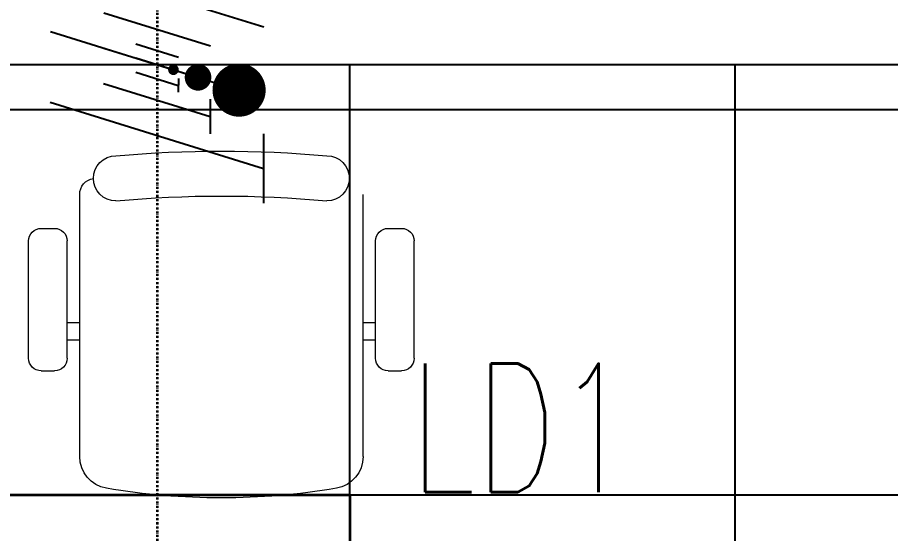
# Model space of a CAD drawing. Extents: x -12260 to 57327, y -29287 to 19916.
# Drawn here: x 36059 to 37418, y 1530 to 2333 of the extents above; entities that cross this region are included whole.
import ezdxf
from ezdxf.enums import TextEntityAlignment as Align

# ---------------------------------------------------------------- set-up
doc = ezdxf.new("R2010")
doc.units = 0
doc.header["$LTSCALE"] = 0.25
doc.linetypes.add('DASHDOT', pattern=[25.4, 12.7, -6.35, 0, -6.35])
doc.layers.add('01-First Floor$0$FALSE CEILING', color=251, linetype='Continuous')
for name, color, linetype, lineweight in [('01-First Floor$0$LOADING', 253, 'Continuous', 5), ('01-First Floor$0$NEW Wall', 166, 'Continuous', 5), ('01-First Floor$0$Walls', 251, 'Continuous', 5), ('E-LITE-CIRC-NUMB', 6, 'Continuous', 25), ('E-LITE-CLNG', 150, 'Continuous', 35), ('E-LITE-CLNG-CNDT', 6, 'DASHDOT', 35), ('E-LITE-CTRL', 6, 'Continuous', 25), ('E-LITE-IDEN', 6, 'Continuous', 25), ('E-POWR-WIRE', 6, 'Continuous', 25), ('E-POWR-WIRE @ 100', 6, 'Continuous', 25), ('E-POWR-WIRE @ 20', 6, 'Continuous', 25), ('E-POWR-WIRE @ 50', 6, 'Continuous', 25)]:
    doc.layers.add(name, color=color, linetype=linetype, lineweight=lineweight)
doc.styles.add('DC_SIMPLEX', font='SIMPLEX.shx', dxfattribs={"width": 0.7})

# ---------------------------------------------------------------- blocks, each defined once
blk = doc.blocks.new('*X427')
at = {"color": 0}
for p, q in [((5, 3), (5, 3)), ((5, 3), (5, 3)), ((5, 3), (5, 3)), ((5, 3), (5, 3)), ((5, 3), (5, 3)), ((5, 3), (5, 3)), ((5, 3), (5, 3)), ((5, 3), (5, 3)), ((5, 3), (5, 3)), ((5, 3), (5, 3)), ((5, 3), (5, 3)), ((5, 3), (5, 3)), ((5, 3), (5, 3)), ((5, 3), (5, 3)), ((5, 3), (5, 3)), ((5, 3), (5, 3)), ((5, 3), (5, 3)), ((5, 3), (5, 3)), ((5, 3), (5, 3)), ((5, 3), (5, 3)), ((5, 3), (5, 3)), ((5, 3), (5, 3)), ((5, 3), (5, 3)), ((5, 3), (5, 3)), ((5, 3), (5, 3)), ((5, 3), (5, 3)), ((5, 3), (5, 3)), ((5, 3), (5, 3)), ((5, 3), (5, 3)), ((5, 3), (5, 3)), ((5, 3), (5, 3)), ((5, 3), (5, 3)), ((5, 3), (5, 3)), ((5, 3), (5, 3)), ((5, 3), (5, 3)), ((5, 3), (5, 3)), ((5, 3), (5, 3)), ((5, 3), (5, 3)), ((5, 3), (5, 3)), ((5, 3), (5, 3)), ((5, 3), (5, 3)), ((5, 3), (5, 3)), ((5, 3), (5, 3)), ((5, 3), (5, 3)), ((5, 3), (5, 3)), ((5, 3), (5, 3)), ((5, 3), (5, 3)), ((5, 3), (5, 3)), ((5, 3), (5, 3)), ((5, 3), (5, 3)), ((5, 3), (5, 3)), ((5, 3), (5, 3)), ((5, 3), (5, 3)), ((5, 3), (5, 3)), ((5, 3), (5, 3)), ((5, 3), (5, 3)), ((5, 3), (5, 3)), ((5, 3), (5, 3)), ((5, 3), (5, 3)), ((5, 3), (5, 3)), ((5, 3), (5, 3)), ((5, 3), (5, 3)), ((5, 3), (5, 3)), ((5, 3), (5, 3)), ((5, 3), (5, 3)), ((5, 3), (5, 3)), ((6, 3), (5, 3)), ((5, 3), (5, 3)), ((6, 3), (5, 3)), ((5, 3), (5, 3)), ((6, 3), (5, 3)), ((5, 3), (5, 3)), ((6, 3), (5, 3)), ((5, 3), (5, 3)), ((5, 3), (5, 3)), ((5, 3), (5, 3)), ((5, 3), (5, 3)), ((5, 3), (5, 3)), ((5, 3), (5, 3)), ((5, 3), (5, 3)), ((5, 3), (5, 3)), ((5, 3), (5, 3)), ((5, 3), (5, 3)), ((5, 3), (5, 3)), ((5, 3), (5, 3)), ((5, 3), (5, 3)), ((5, 3), (5, 3)), ((5, 3), (5, 3)), ((5, 3), (5, 3)), ((5, 3), (5, 3)), ((5, 3), (5, 3)), ((5, 3), (5, 3)), ((5, 3), (5, 3)), ((5, 3), (5, 3)), ((5, 3), (5, 3)), ((5, 3), (5, 3)), ((6, 3), (6, 3)), ((6, 3), (6, 3)), ((6, 3), (6, 3)), ((6, 3), (6, 3)), ((6, 3), (6, 3)), ((6, 3), (6, 3)), ((6, 3), (6, 3)), ((6, 3), (6, 3)), ((6, 3), (6, 3)), ((6, 3), (6, 3)), ((6, 3), (6, 3)), ((6, 3), (6, 3)), ((6, 3), (6, 3)), ((6, 3), (6, 3)), ((6, 3), (6, 3)), ((6, 3), (6, 3)), ((6, 3), (6, 3)), ((6, 3), (6, 3)), ((6, 3), (6, 3)), ((6, 3), (6, 3)), ((6, 3), (6, 3)), ((6, 3), (6, 3)), ((6, 3), (6, 3)), ((6, 3), (6, 3)), ((6, 3), (6, 3)), ((6, 3), (6, 3)), ((6, 3), (6, 3)), ((6, 3), (6, 3)), ((6, 3), (6, 3)), ((6, 3), (6, 3)), ((6, 3), (6, 3)), ((6, 3), (6, 3)), ((6, 3), (6, 3)), ((6, 3), (6, 3)), ((6, 3), (6, 3)), ((6, 3), (6, 3)), ((6, 3), (6, 3)), ((6, 3), (6, 3)), ((6, 3), (6, 3)), ((6, 3), (6, 3)), ((6, 3), (6, 3)), ((6, 3), (6, 3)), ((6, 3), (6, 3)), ((6, 3), (6, 3)), ((6, 3), (6, 3)), ((6, 3), (6, 3)), ((6, 3), (6, 3)), ((6, 3), (6, 3)), ((6, 3), (6, 3)), ((6, 3), (6, 3)), ((6, 3), (6, 3)), ((6, 3), (6, 3)), ((6, 3), (6, 3)), ((6, 3), (6, 3)), ((6, 3), (6, 3)), ((6, 3), (6, 3)), ((6, 3), (6, 3)), ((6, 3), (6, 3)), ((6, 3), (6, 3)), ((6, 3), (6, 3)), ((6, 3), (6, 3)), ((6, 3), (6, 3)), ((6, 3), (6, 3)), ((6, 3), (6, 3)), ((6, 3), (6, 3)), ((6, 3), (6, 3)), ((6, 3), (6, 3)), ((6, 3), (6, 3)), ((6, 3), (6, 3)), ((6, 3), (6, 3)), ((6, 3), (6, 3)), ((6, 3), (6, 3)), ((6, 3), (6, 3)), ((6, 3), (6, 3)), ((6, 3), (6, 3)), ((6, 3), (6, 3)), ((6, 3), (6, 3)), ((6, 3), (6, 3)), ((6, 3), (6, 3)), ((6, 3), (6, 3)), ((6, 3), (6, 3)), ((6, 3), (6, 3)), ((6, 3), (6, 3)), ((6, 3), (6, 3)), ((6, 3), (6, 3)), ((6, 3), (6, 3)), ((6, 3), (6, 3)), ((6, 3), (6, 3)), ((6, 3), (6, 3)), ((6, 3), (6, 3)), ((6, 3), (6, 3)), ((6, 3), (6, 3)), ((6, 3), (6, 3)), ((6, 3), (6, 3)), ((6, 3), (6, 3)), ((6, 3), (6, 3)), ((6, 3), (6, 3)), ((6, 3), (6, 3)), ((6, 3), (6, 3)), ((6, 3), (6, 3)), ((6, 3), (6, 3)), ((6, 3), (6, 3)), ((6, 3), (6, 3)), ((6, 3), (6, 3)), ((6, 3), (6, 3)), ((6, 3), (6, 3)), ((6, 3), (6, 3)), ((6, 3), (6, 3)), ((6, 3), (6, 3)), ((6, 3), (6, 3)), ((6, 3), (6, 3)), ((6, 3), (6, 3)), ((6, 3), (6, 3)), ((6, 3), (6, 3)), ((6, 3), (6, 3)), ((6, 3), (6, 3)), ((6, 3), (6, 3)), ((6, 3), (6, 3)), ((6, 3), (6, 3)), ((6, 3), (6, 3)), ((6, 3), (6, 3)), ((6, 3), (6, 3)), ((6, 3), (6, 3)), ((6, 3), (6, 3)), ((6, 3), (6, 3)), ((6, 3), (6, 3)), ((6, 3), (6, 3)), ((6, 3), (6, 3)), ((6, 3), (6, 3)), ((6, 3), (6, 3)), ((6, 3), (6, 3)), ((6, 3), (6, 3)), ((6, 3), (6, 3)), ((6, 3), (6, 3)), ((6, 3), (6, 3)), ((6, 3), (6, 3)), ((6, 3), (6, 3)), ((6, 3), (6, 3)), ((6, 3), (6, 3)), ((6, 3), (6, 3)), ((6, 3), (6, 3)), ((6, 3), (6, 3)), ((6, 3), (6, 3)), ((6, 3), (6, 3)), ((6, 3), (6, 3)), ((6, 3), (6, 3)), ((6, 3), (6, 3)), ((6, 3), (6, 3)), ((6, 3), (6, 3)), ((6, 3), (6, 3)), ((6, 3), (6, 3)), ((6, 3), (6, 3)), ((6, 3), (6, 3)), ((6, 3), (6, 3)), ((6, 3), (6, 3)), ((6, 3), (6, 3)), ((6, 3), (6, 3)), ((6, 3), (6, 3)), ((6, 3), (6, 3)), ((6, 3), (6, 3)), ((6, 3), (6, 3)), ((6, 3), (6, 3)), ((6, 3), (6, 3)), ((6, 3), (6, 3)), ((6, 3), (6, 3)), ((6, 3), (6, 3)), ((6, 3), (6, 3)), ((6, 3), (6, 3)), ((6, 3), (6, 3)), ((6, 3), (6, 3)), ((6, 3), (6, 3)), ((6, 3), (6, 3)), ((6, 3), (6, 3)), ((6, 3), (6, 3)), ((6, 3), (6, 3)), ((6, 3), (6, 3)), ((6, 3), (6, 3)), ((6, 3), (6, 3)), ((6, 3), (6, 3)), ((6, 3), (6, 3)), ((6, 3), (6, 3)), ((6, 3), (6, 3)), ((6, 3), (6, 3)), ((6, 3), (6, 3)), ((6, 3), (6, 3)), ((6, 3), (6, 3)), ((6, 3), (6, 3)), ((6, 3), (6, 3)), ((6, 3), (6, 3)), ((6, 3), (6, 3)), ((6, 3), (6, 3)), ((6, 3), (6, 3)), ((6, 3), (6, 3)), ((6, 3), (6, 3)), ((6, 3), (6, 3)), ((6, 3), (6, 3)), ((6, 3), (6, 3)), ((6, 3), (6, 3)), ((6, 3), (6, 3)), ((6, 3), (6, 3)), ((6, 3), (6, 3)), ((6, 3), (6, 3)), ((6, 3), (6, 3)), ((6, 3), (6, 3)), ((6, 3), (5, 3)), ((6, 3), (5, 3)), ((6, 3), (5, 3)), ((6, 3), (5, 3)), ((6, 3), (5, 3)), ((6, 3), (6, 3)), ((6, 3), (6, 3)), ((6, 3), (6, 3)), ((6, 3), (6, 3)), ((6, 3), (6, 3)), ((6, 3), (6, 3)), ((6, 3), (6, 3)), ((6, 3), (6, 3)), ((6, 3), (6, 3)), ((6, 3), (6, 3)), ((6, 3), (6, 3)), ((6, 3), (6, 3)), ((6, 3), (6, 3)), ((6, 3), (6, 3)), ((6, 3), (6, 3)), ((6, 3), (6, 3)), ((6, 3), (6, 3)), ((6, 3), (6, 3)), ((6, 3), (6, 3)), ((6, 3), (6, 3)), ((6, 3), (6, 3)), ((6, 3), (6, 3)), ((6, 3), (6, 3)), ((6, 3), (6, 3)), ((6, 3), (6, 3)), ((6, 3), (6, 3)), ((6, 3), (6, 3)), ((6, 3), (6, 3)), ((6, 3), (6, 3)), ((6, 3), (6, 3)), ((6, 3), (6, 3)), ((6, 3), (6, 3)), ((6, 3), (6, 3)), ((6, 3), (6, 3)), ((6, 3), (6, 3)), ((6, 3), (6, 3)), ((6, 3), (6, 3)), ((6, 3), (6, 3)), ((6, 3), (6, 3)), ((6, 3), (6, 3)), ((6, 3), (6, 3)), ((6, 3), (6, 3)), ((6, 3), (6, 3)), ((6, 3), (6, 3)), ((6, 3), (6, 3)), ((6, 3), (6, 3)), ((6, 3), (6, 3)), ((6, 3), (6, 3)), ((6, 3), (6, 3)), ((6, 3), (6, 3)), ((6, 3), (6, 3)), ((6, 3), (6, 3)), ((6, 3), (6, 3)), ((6, 3), (6, 3)), ((6, 3), (6, 3)), ((6, 3), (6, 3)), ((6, 3), (6, 3)), ((6, 3), (6, 3)), ((6, 3), (6, 3)), ((6, 3), (6, 3)), ((6, 3), (6, 3)), ((6, 3), (6, 3)), ((6, 3), (6, 3)), ((6, 3), (6, 3)), ((6, 3), (6, 3)), ((6, 3), (6, 3)), ((6, 3), (6, 3)), ((6, 3), (6, 3)), ((6, 3), (6, 3)), ((6, 3), (6, 3)), ((6, 3), (6, 3)), ((6, 3), (6, 3)), ((6, 3), (6, 3)), ((6, 3), (6, 3)), ((6, 3), (6, 3)), ((6, 3), (6, 3)), ((6, 3), (6, 3)), ((6, 3), (6, 3)), ((6, 3), (6, 3)), ((6, 3), (6, 3)), ((6, 3), (6, 3)), ((6, 3), (6, 3)), ((6, 3), (6, 3)), ((6, 3), (6, 3)), ((6, 3), (6, 3)), ((6, 3), (6, 3)), ((6, 3), (6, 3)), ((6, 3), (6, 3)), ((6, 3), (6, 3)), ((6, 3), (6, 3)), ((6, 3), (6, 3)), ((6, 3), (6, 3)), ((6, 3), (6, 3)), ((6, 3), (6, 3)), ((6, 3), (6, 3)), ((6, 3), (6, 3)), ((6, 3), (6, 3)), ((6, 3), (6, 3)), ((6, 3), (6, 3)), ((6, 3), (6, 3)), ((6, 3), (6, 3)), ((6, 3), (6, 3)), ((6, 3), (6, 3)), ((6, 3), (6, 3)), ((6, 3), (6, 3)), ((6, 3), (6, 3)), ((6, 3), (6, 3)), ((6, 3), (6, 3)), ((6, 3), (6, 3)), ((6, 3), (6, 3)), ((6, 3), (6, 3)), ((6, 3), (6, 3)), ((6, 3), (6, 3)), ((6, 3), (6, 3)), ((6, 3), (6, 3)), ((6, 3), (6, 3)), ((6, 3), (6, 3)), ((6, 3), (6, 3)), ((6, 3), (6, 3)), ((6, 3), (6, 3)), ((6, 3), (6, 3)), ((6, 3), (6, 3)), ((6, 3), (6, 3)), ((6, 3), (6, 3)), ((6, 3), (6, 3)), ((6, 3), (6, 3)), ((6, 3), (6, 3)), ((6, 3), (6, 3)), ((6, 3), (6, 3)), ((6, 3), (6, 3)), ((6, 3), (6, 3)), ((6, 3), (6, 3)), ((6, 3), (6, 3)), ((6, 3), (6, 3)), ((6, 3), (6, 3)), ((6, 3), (6, 3)), ((6, 3), (6, 3)), ((6, 3), (6, 3)), ((6, 3), (6, 3)), ((6, 3), (6, 3)), ((6, 3), (6, 3)), ((6, 3), (6, 3)), ((6, 3), (6, 3)), ((6, 3), (6, 3)), ((6, 3), (6, 3)), ((6, 3), (6, 3)), ((6, 3), (6, 3)), ((6, 3), (6, 3)), ((6, 3), (6, 3)), ((6, 3), (6, 3)), ((6, 3), (6, 3)), ((6, 3), (6, 3)), ((6, 3), (6, 3)), ((6, 3), (6, 3)), ((6, 3), (6, 3)), ((6, 3), (6, 3)), ((6, 3), (6, 3)), ((6, 3), (6, 3)), ((6, 3), (6, 3)), ((6, 3), (6, 3)), ((6, 3), (6, 3)), ((6, 3), (6, 3)), ((6, 3), (6, 3)), ((6, 3), (6, 3)), ((6, 3), (6, 3)), ((6, 3), (6, 3)), ((6, 3), (6, 3)), ((6, 3), (6, 3)), ((6, 3), (6, 3)), ((6, 3), (6, 3)), ((6, 3), (6, 3)), ((6, 3), (6, 3)), ((6, 3), (6, 3)), ((6, 3), (6, 3)), ((6, 3), (6, 3)), ((6, 3), (6, 3)), ((6, 3), (6, 3)), ((6, 3), (6, 3)), ((6, 3), (6, 3)), ((6, 3), (6, 3)), ((6, 3), (6, 3)), ((6, 3), (6, 3)), ((6, 3), (6, 3)), ((6, 3), (6, 3)), ((6, 3), (6, 3)), ((6, 3), (6, 3)), ((6, 3), (6, 3)), ((6, 3), (6, 3)), ((6, 3), (6, 3)), ((6, 3), (6, 3)), ((6, 3), (6, 3)), ((6, 3), (6, 3)), ((6, 3), (6, 3)), ((6, 3), (6, 3)), ((6, 3), (6, 3)), ((6, 3), (6, 3)), ((6, 3), (6, 3)), ((6, 3), (6, 3)), ((6, 3), (6, 3)), ((6, 3), (6, 3)), ((6, 3), (6, 3)), ((6, 3), (6, 3)), ((6, 3), (6, 3)), ((6, 3), (6, 3)), ((6, 3), (6, 3)), ((6, 3), (6, 3)), ((6, 3), (6, 3)), ((6, 3), (6, 3)), ((6, 3), (6, 3)), ((6, 3), (6, 3)), ((6, 3), (6, 3)), ((6, 3), (6, 3)), ((6, 3), (6, 3)), ((6, 3), (6, 3)), ((6, 3), (6, 3)), ((6, 3), (6, 3)), ((6, 3), (6, 3)), ((6, 3), (6, 3)), ((6, 3), (6, 3)), ((6, 3), (6, 3)), ((6, 3), (6, 3)), ((6, 3), (6, 3)), ((6, 3), (6, 3)), ((6, 3), (6, 3)), ((6, 3), (6, 3)), ((6, 3), (6, 3)), ((6, 3), (6, 3)), ((6, 3), (6, 3)), ((6, 3), (6, 3)), ((6, 3), (6, 3)), ((6, 3), (6, 3)), ((6, 3), (6, 3)), ((6, 3), (6, 3)), ((6, 3), (6, 3)), ((6, 3), (6, 3)), ((6, 3), (6, 3)), ((6, 3), (6, 3)), ((6, 3), (6, 3)), ((6, 3), (6, 3)), ((6, 3), (6, 3)), ((6, 3), (6, 3)), ((6, 3), (6, 3)), ((6, 3), (6, 3)), ((6, 3), (6, 3)), ((6, 3), (6, 3)), ((6, 3), (6, 3)), ((6, 3), (6, 3)), ((6, 3), (6, 3)), ((6, 3), (6, 3)), ((6, 3), (6, 3)), ((6, 3), (6, 3)), ((6, 3), (6, 3)), ((6, 3), (6, 3)), ((6, 3), (6, 3)), ((6, 3), (6, 3)), ((6, 3), (6, 3)), ((6, 3), (6, 3)), ((6, 3), (6, 3)), ((6, 3), (6, 3)), ((6, 3), (6, 3)), ((6, 3), (6, 3)), ((6, 3), (6, 3)), ((6, 3), (6, 3)), ((6, 3), (6, 3)), ((6, 3), (6, 3)), ((6, 3), (6, 3)), ((6, 3), (6, 3)), ((6, 3), (6, 3)), ((6, 3), (6, 3)), ((6, 3), (6, 3)), ((6, 3), (6, 3)), ((6, 3), (6, 3)), ((6, 3), (6, 3)), ((6, 3), (6, 3)), ((6, 3), (6, 3)), ((6, 3), (6, 3)), ((6, 3), (6, 3)), ((6, 3), (6, 3)), ((6, 3), (6, 3)), ((6, 3), (6, 3)), ((6, 3), (6, 3)), ((6, 3), (6, 3)), ((6, 3), (6, 3)), ((6, 3), (6, 3)), ((6, 3), (6, 3)), ((6, 3), (6, 3)), ((6, 3), (6, 3)), ((6, 3), (6, 3)), ((6, 3), (6, 3)), ((6, 3), (6, 3)), ((6, 3), (6, 3)), ((6, 3), (6, 3)), ((6, 3), (6, 3)), ((6, 3), (6, 3)), ((6, 3), (6, 3)), ((6, 3), (6, 3)), ((6, 3), (6, 3)), ((6, 3), (6, 3)), ((6, 3), (6, 3)), ((6, 3), (6, 3)), ((6, 3), (6, 3)), ((6, 3), (6, 3)), ((6, 3), (6, 3)), ((6, 3), (6, 3)), ((6, 3), (6, 3)), ((6, 3), (6, 3)), ((6, 3), (6, 3)), ((6, 3), (6, 3)), ((6, 3), (6, 3)), ((6, 3), (6, 3)), ((6, 3), (6, 3)), ((6, 3), (6, 3)), ((6, 3), (6, 3)), ((6, 3), (6, 3)), ((6, 3), (6, 3)), ((6, 3), (6, 3)), ((6, 3), (6, 3))]:
    blk.add_line(p, q, dxfattribs=at)
blk = doc.blocks.new('*X428')
at = {"color": 0}
for p, q in [((13, 1), (13, 1)), ((13, 1), (13, 1)), ((13, 1), (13, 1)), ((13, 1), (13, 1)), ((13, 1), (13, 1)), ((13, 1), (13, 1)), ((13, 1), (13, 1)), ((13, 1), (13, 1)), ((13, 1), (13, 1)), ((13, 1), (13, 1)), ((13, 1), (13, 1)), ((13, 1), (13, 1)), ((13, 1), (13, 1)), ((13, 1), (13, 1)), ((13, 1), (13, 1)), ((13, 1), (14, 1)), ((13, 1), (14, 1)), ((13, 1), (14, 1)), ((13, 1), (13, 1)), ((13, 1), (13, 1)), ((13, 1), (13, 1)), ((13, 1), (13, 1)), ((13, 1), (13, 1)), ((13, 1), (13, 1)), ((13, 1), (13, 1)), ((13, 1), (13, 1)), ((13, 1), (13, 1)), ((13, 1), (13, 1)), ((13, 1), (13, 1)), ((13, 1), (13, 1)), ((13, 1), (13, 1)), ((13, 1), (13, 1)), ((13, 1), (13, 1)), ((13, 1), (13, 1)), ((13, 1), (13, 1)), ((13, 1), (13, 1)), ((13, 1), (13, 1)), ((13, 1), (13, 1)), ((13, 1), (13, 1)), ((13, 1), (13, 1)), ((13, 1), (13, 1)), ((13, 1), (13, 1)), ((13, 1), (13, 1)), ((13, 1), (13, 1)), ((13, 1), (13, 1)), ((13, 1), (13, 1)), ((13, 1), (13, 1)), ((13, 1), (13, 1)), ((13, 1), (13, 1)), ((13, 1), (13, 1)), ((13, 1), (13, 1)), ((13, 1), (13, 1)), ((13, 1), (13, 1)), ((13, 1), (13, 1)), ((13, 1), (13, 1)), ((13, 1), (13, 1)), ((13, 1), (13, 1)), ((13, 1), (13, 1)), ((13, 1), (13, 1)), ((13, 1), (13, 1)), ((13, 1), (13, 1)), ((13, 1), (13, 1)), ((13, 1), (13, 1)), ((13, 1), (13, 1)), ((13, 1), (13, 1)), ((13, 1), (13, 1)), ((13, 1), (13, 1)), ((13, 1), (13, 1)), ((13, 1), (13, 1)), ((13, 1), (13, 1)), ((13, 1), (13, 1)), ((13, 1), (13, 1)), ((13, 1), (13, 1)), ((13, 1), (13, 1)), ((13, 1), (13, 1)), ((13, 1), (13, 1)), ((13, 1), (13, 1)), ((13, 1), (13, 1)), ((13, 1), (13, 1)), ((13, 1), (13, 1)), ((13, 1), (13, 1)), ((13, 1), (13, 1)), ((13, 1), (13, 1)), ((13, 1), (13, 1)), ((13, 1), (13, 1)), ((13, 1), (13, 1)), ((13, 1), (13, 1)), ((13, 1), (13, 1)), ((13, 1), (13, 1)), ((13, 1), (13, 1)), ((13, 1), (13, 1)), ((13, 1), (13, 1)), ((13, 1), (13, 1)), ((13, 1), (13, 1)), ((13, 1), (13, 1)), ((13, 1), (13, 1)), ((13, 1), (13, 1)), ((13, 1), (13, 1)), ((13, 1), (13, 1)), ((13, 1), (13, 1)), ((13, 1), (13, 1)), ((13, 1), (13, 1)), ((13, 1), (13, 1)), ((13, 1), (13, 1)), ((13, 1), (13, 1)), ((13, 1), (13, 1)), ((13, 1), (13, 1)), ((13, 1), (13, 1)), ((13, 1), (13, 1)), ((13, 1), (13, 1)), ((13, 1), (13, 1)), ((13, 1), (13, 1)), ((13, 1), (13, 1)), ((13, 1), (13, 1)), ((13, 1), (13, 1)), ((13, 1), (13, 1)), ((13, 1), (13, 1)), ((13, 1), (13, 1)), ((13, 1), (13, 1)), ((13, 1), (13, 1)), ((13, 1), (13, 1)), ((13, 1), (13, 1)), ((13, 1), (13, 1)), ((13, 1), (14, 1)), ((13, 0), (13, 0)), ((13, 0), (13, 0)), ((13, 0), (13, 0)), ((13, 0), (13, 0)), ((13, 0), (13, 0)), ((13, 0), (13, 0)), ((13, 0), (13, 0)), ((13, 0), (13, 0)), ((13, 0), (13, 0)), ((13, 0), (13, 0)), ((13, 0), (13, 0)), ((13, 0), (13, 0)), ((13, 0), (13, 0)), ((13, 0), (13, 0)), ((13, 0), (13, 0)), ((13, 0), (13, 0)), ((13, 0), (13, 0)), ((13, 0), (13, 0)), ((13, 0), (13, 0)), ((13, 0), (13, 0)), ((13, 0), (13, 0)), ((13, 0), (13, 0)), ((13, 0), (13, 0)), ((13, 0), (13, 0)), ((13, 0), (13, 0)), ((13, 0), (13, 0)), ((13, 0), (13, 0)), ((13, 0), (13, 0)), ((13, 0), (13, 0)), ((13, 0), (13, 0)), ((13, 0), (13, 0)), ((13, 0), (13, 0)), ((13, 0), (13, 0)), ((13, 0), (13, 0)), ((13, 0), (13, 0)), ((13, 0), (13, 0)), ((13, 0), (13, 0)), ((13, 0), (13, 0)), ((13, 0), (13, 0)), ((13, 0), (13, 0)), ((13, 0), (13, 0)), ((13, 0), (13, 0)), ((13, 0), (13, 0)), ((13, 0), (13, 0)), ((13, 0), (13, 0)), ((13, 0), (13, 0)), ((13, 0), (13, 0)), ((13, 0), (13, 0)), ((13, 0), (14, 0)), ((13, 0), (14, 0)), ((13, 0), (13, 0)), ((13, 0), (14, 0)), ((14, 1), (14, 1)), ((14, 1), (14, 1)), ((14, 1), (14, 1)), ((14, 1), (14, 1)), ((14, 1), (14, 1)), ((14, 1), (14, 1)), ((14, 1), (14, 1)), ((14, 1), (14, 1)), ((14, 1), (14, 1)), ((14, 1), (14, 1)), ((14, 1), (14, 1)), ((14, 1), (14, 1)), ((14, 1), (14, 1)), ((14, 1), (14, 1)), ((14, 1), (14, 1)), ((14, 1), (14, 1)), ((14, 1), (14, 1)), ((14, 1), (14, 1)), ((14, 1), (14, 1)), ((14, 1), (14, 1)), ((14, 1), (14, 1)), ((14, 1), (14, 1)), ((14, 1), (14, 1)), ((14, 1), (14, 1)), ((14, 1), (14, 1)), ((14, 1), (14, 1)), ((14, 1), (14, 1)), ((14, 1), (14, 1)), ((14, 1), (14, 1)), ((14, 1), (14, 1)), ((14, 1), (14, 1)), ((14, 1), (14, 1)), ((14, 1), (14, 1)), ((14, 1), (14, 1)), ((14, 1), (14, 1)), ((14, 1), (14, 1)), ((14, 1), (14, 1)), ((14, 1), (14, 1)), ((14, 1), (14, 1)), ((14, 1), (14, 1)), ((14, 1), (14, 1)), ((14, 1), (14, 1)), ((14, 1), (14, 1)), ((14, 1), (14, 1)), ((14, 1), (14, 1)), ((14, 1), (14, 1)), ((14, 1), (14, 1)), ((14, 1), (14, 1)), ((14, 1), (14, 1)), ((14, 1), (14, 1)), ((14, 1), (14, 1)), ((14, 1), (14, 1)), ((14, 1), (14, 1)), ((14, 1), (14, 1)), ((14, 1), (14, 1)), ((14, 1), (14, 1)), ((14, 1), (14, 1)), ((14, 1), (14, 1)), ((14, 1), (14, 1)), ((14, 1), (14, 1)), ((14, 1), (14, 1)), ((14, 1), (14, 1)), ((14, 1), (14, 1)), ((14, 1), (14, 1)), ((14, 1), (14, 1)), ((14, 1), (14, 1)), ((14, 1), (14, 1)), ((14, 1), (14, 1)), ((14, 1), (14, 1)), ((14, 1), (14, 1)), ((14, 1), (14, 1)), ((14, 1), (14, 1)), ((14, 1), (14, 1)), ((14, 1), (14, 1)), ((14, 1), (14, 1)), ((14, 1), (14, 1)), ((14, 1), (14, 1)), ((14, 1), (14, 1)), ((14, 1), (14, 1)), ((14, 1), (14, 1)), ((14, 1), (14, 1)), ((14, 1), (14, 1)), ((14, 1), (14, 1)), ((14, 1), (14, 1)), ((14, 1), (14, 1)), ((14, 1), (14, 1)), ((14, 1), (14, 1)), ((14, 1), (14, 1)), ((14, 1), (14, 1)), ((14, 1), (14, 1)), ((14, 1), (14, 1)), ((14, 1), (14, 1)), ((14, 1), (14, 1)), ((14, 1), (14, 1)), ((14, 0), (14, 0)), ((14, 0), (14, 0)), ((14, 0), (14, 0)), ((14, 0), (14, 0)), ((14, 0), (14, 0)), ((14, 0), (14, 0)), ((14, 0), (14, 0)), ((14, 0), (14, 0)), ((14, 0), (14, 0)), ((14, 0), (14, 0)), ((14, 0), (14, 0)), ((14, 0), (14, 0)), ((14, 0), (14, 0)), ((14, 0), (14, 0)), ((14, 0), (14, 0)), ((14, 0), (14, 0)), ((14, 0), (14, 0)), ((14, 0), (14, 0)), ((14, 0), (14, 0)), ((14, 0), (14, 0)), ((14, 0), (14, 0)), ((14, 0), (14, 0)), ((14, 0), (14, 0)), ((14, 0), (14, 0)), ((14, 0), (14, 0)), ((14, 0), (14, 0)), ((14, 0), (14, 0)), ((14, 0), (14, 0)), ((14, 0), (14, 0)), ((14, 0), (14, 0)), ((14, 0), (14, 0)), ((14, 0), (14, 0)), ((14, 0), (14, 0)), ((14, 0), (14, 0)), ((14, 0), (14, 0)), ((14, 0), (14, 0)), ((14, 0), (14, 0)), ((14, 0), (14, 0)), ((14, 0), (14, 0)), ((14, 0), (14, 0)), ((14, 0), (14, 0)), ((14, 0), (14, 0)), ((14, 0), (14, 0)), ((14, 0), (14, 0)), ((14, 0), (14, 0)), ((14, 0), (14, 0)), ((14, 0), (14, 0)), ((14, 0), (14, 0)), ((13, 0), (13, 0)), ((13, 0), (14, 0)), ((13, 0), (13, 0)), ((13, 0), (14, 0)), ((13, 0), (13, 0)), ((13, 0), (14, 0)), ((13, 0), (13, 0)), ((13, 0), (13, 0)), ((13, 0), (13, 0)), ((13, 0), (13, 0)), ((13, 0), (14, 0)), ((13, 0), (13, 0)), ((13, 0), (14, 0)), ((13, 0), (13, 0)), ((13, 0), (14, 0)), ((13, 0), (13, 0)), ((13, 0), (14, 0)), ((13, 0), (13, 0)), ((13, 0), (14, 0)), ((13, 0), (13, 0)), ((13, 0), (14, 0)), ((13, 0), (13, 0)), ((13, 0), (14, 0)), ((13, 0), (13, 0)), ((13, 0), (13, 0)), ((13, 0), (13, 0)), ((13, 0), (14, 0)), ((13, 0), (13, 0)), ((13, 0), (14, 0)), ((13, 0), (13, 0)), ((13, 0), (14, 0)), ((13, 0), (13, 0)), ((13, 0), (14, 0)), ((13, 0), (13, 0)), ((13, 0), (13, 0)), ((13, 0), (13, 0)), ((13, 0), (13, 0)), ((13, 0), (13, 0)), ((13, 0), (13, 0)), ((13, 0), (13, 0)), ((13, 0), (13, 0)), ((13, 0), (13, 0)), ((13, 0), (13, 0)), ((13, 0), (13, 0)), ((13, 0), (13, 0)), ((13, 0), (13, 0)), ((13, 0), (13, 0)), ((13, 0), (13, 0)), ((13, 0), (13, 0)), ((13, 0), (13, 0)), ((13, 0), (13, 0)), ((13, 0), (13, 0)), ((13, 0), (13, 0)), ((13, 0), (13, 0)), ((13, 0), (13, 0)), ((13, 0), (13, 0)), ((13, 0), (13, 0)), ((13, 0), (13, 0)), ((13, 0), (13, 0)), ((13, 0), (13, 0)), ((13, 0), (13, 0)), ((13, 0), (13, 0)), ((13, 0), (13, 0)), ((13, 0), (13, 0)), ((13, -1), (13, -1)), ((13, -1), (13, -1)), ((13, -1), (13, -1)), ((13, -1), (13, -1)), ((13, -1), (13, -1)), ((13, -1), (14, -1)), ((13, -1), (13, -1)), ((14, 0), (14, 0)), ((14, 0), (14, 0)), ((14, 0), (14, 0)), ((14, 0), (14, 0)), ((14, 0), (14, 0)), ((14, 0), (14, 0)), ((14, 0), (14, 0)), ((14, 0), (14, 0)), ((14, 0), (14, 0)), ((14, 0), (14, 0)), ((14, 0), (14, 0)), ((14, 0), (14, 0)), ((14, 0), (14, 0)), ((14, 0), (14, 0)), ((14, 0), (14, 0)), ((13, 0), (14, 0)), ((14, 0), (14, 0)), ((14, 0), (14, 0)), ((14, 0), (14, 0)), ((14, 0), (14, 0)), ((14, 0), (14, 0)), ((14, 0), (14, 0)), ((14, 0), (14, 0)), ((14, 0), (14, 0)), ((14, 0), (14, 0)), ((14, 0), (14, 0)), ((14, 0), (14, 0)), ((14, 0), (14, 0)), ((14, 0), (14, 0)), ((14, 0), (14, 0)), ((14, 0), (14, 0)), ((14, 0), (14, 0)), ((14, 0), (14, 0)), ((14, 0), (14, 0)), ((14, 0), (14, 0)), ((14, 0), (14, 0)), ((14, 0), (14, 0)), ((14, 0), (14, 0)), ((14, 0), (14, 0)), ((14, 0), (14, 0)), ((14, 0), (14, 0)), ((14, 0), (14, 0)), ((14, 0), (14, 0)), ((14, 0), (14, 0)), ((14, 0), (14, 0)), ((14, 0), (14, 0)), ((14, 0), (14, 0)), ((14, 0), (14, 0)), ((14, 0), (14, 0)), ((14, 0), (14, 0)), ((14, -1), (14, -1)), ((14, -1), (14, -1)), ((14, -1), (14, -1)), ((14, -1), (14, -1)), ((14, -1), (14, -1))]:
    blk.add_line(p, q, dxfattribs=at)
blk = doc.blocks.new('01-First Floor$0$GF21018-P')
at = {"color": 0}
for p, q in [((-0.2207, 0.4756), (-0.2207, 0.0675)), ((0.2205, 0.4756), (0.2205, 0.0675)), ((-0.2806, 0.3422), (-0.2598, 0.3422)), ((0.2596, 0.3422), (0.2804, 0.3422)), ((-0.3002, 0.3226), (-0.3002, 0.14)), ((-0.2402, 0.3226), (-0.2402, 0.14)), ((0.24, 0.3226), (0.24, 0.14)), ((0.3, 0.3226), (0.3, 0.14)), ((-0.2402, 0.2937), (-0.2207, 0.2937)), ((0.2205, 0.2937), (0.24, 0.2937)), ((-0.2402, 0.2671), (-0.2207, 0.2671)), ((0.2205, 0.2671), (0.24, 0.2671)), ((-0.2806, 0.1204), (-0.2598, 0.1204)), ((0.2596, 0.1204), (0.2804, 0.1204))]:
    blk.add_line(p, q, dxfattribs=at)
for points in [[(0.24, 0.2937), (0.24, 0.2937), (0.24, 0.2937), (0.24, 0.2937), (0.24, 0.2937), (0.24, 0.2937), (0.24, 0.2937), (0.24, 0.2937), (0.24, 0.2937), (0.24, 0.2937), (0.24, 0.2937), (0.24, 0.2937), (0.24, 0.2937), (0.24, 0.2937), (0.24, 0.2937), (0.24, 0.2937), (0.24, 0.2937), (0.24, 0.2937), (0.24, 0.2937), (0.24, 0.2937), (0.24, 0.2937), (0.24, 0.2937), (0.24, 0.2937), (0.24, 0.2937), (0.24, 0.2937), (0.24, 0.2937), (0.24, 0.2937), (0.24, 0.2937), (0.24, 0.2937), (0.24, 0.2937), (0.24, 0.2937), (0.24, 0.2937), (0.24, 0.2937), (0.24, 0.2937), (0.24, 0.2937), (0.24, 0.2937), (0.24, 0.2937), (0.24, 0.2937), (0.24, 0.2937), (0.24, 0.2937), (0.24, 0.2937), (0.24, 0.2937), (0.24, 0.2937), (0.24, 0.2937), (0.24, 0.2937), (0.24, 0.2937), (0.24, 0.2937), (0.24, 0.2937), (0.24, 0.2937), (0.24, 0.2937), (0.24, 0.2937), (0.24, 0.2937), (0.24, 0.2937), (0.24, 0.2937), (0.24, 0.2937), (0.24, 0.2937), (0.24, 0.2937), (0.24, 0.2937), (0.24, 0.2937), (0.24, 0.2937), (0.24, 0.2937), (0.24, 0.2937), (0.24, 0.2937), (0.24, 0.2937), (0.24, 0.2937), (0.24, 0.2937), (0.24, 0.2937), (0.24, 0.2937), (0.24, 0.2937), (0.24, 0.2937), (0.24, 0.2937), (0.24, 0.2937), (0.24, 0.2937), (0.24, 0.2937), (0.24, 0.2937), (0.24, 0.2937), (0.24, 0.2937), (0.24, 0.2937), (0.24, 0.2937), (0.24, 0.2937), (0.24, 0.2937), (0.24, 0.2937), (0.24, 0.2937), (0.24, 0.2937), (0.24, 0.2937), (0.24, 0.2937), (0.24, 0.2937), (0.24, 0.2937), (0.24, 0.2937), (0.24, 0.2937), (0.24, 0.2937), (0.24, 0.2937), (0.24, 0.2937), (0.24, 0.2937), (0.24, 0.2937), (0.24, 0.2937), (0.24, 0.2937), (0.24, 0.2937), (0.24, 0.2937), (0.24, 0.2937), (0.24, 0.2937), (0.24, 0.2937), (0.24, 0.2937), (0.24, 0.2937), (0.24, 0.2937), (0.24, 0.2937), (0.24, 0.2937), (0.24, 0.2937), (0.24, 0.2937), (0.24, 0.2937), (0.24, 0.2937), (0.24, 0.2937), (0.24, 0.2937), (0.24, 0.2937), (0.24, 0.2937), (0.24, 0.2937), (0.24, 0.2937), (0.24, 0.2937), (0.24, 0.2937), (0.24, 0.2937), (0.24, 0.2937), (0.24, 0.2937), (0.24, 0.2937), (0.24, 0.2937), (0.24, 0.2937), (0.24, 0.2937), (0.24, 0.2937), (0.24, 0.2937), (0.24, 0.2937), (0.24, 0.2937), (0.24, 0.2937), (0.24, 0.2937), (0.24, 0.2937), (0.24, 0.2937), (0.24, 0.2937), (0.24, 0.2937), (0.24, 0.2937), (0.24, 0.2937), (0.24, 0.2937), (0.24, 0.2937), (0.24, 0.2937), (0.24, 0.2937), (0.24, 0.2937), (0.24, 0.2937), (0.24, 0.2937), (0.24, 0.2937), (0.24, 0.2937), (0.24, 0.2937), (0.24, 0.2937), (0.24, 0.2937), (0.24, 0.2937), (0.24, 0.2937), (0.24, 0.2937), (0.24, 0.2937), (0.24, 0.2937), (0.24, 0.2937), (0.24, 0.2937), (0.24, 0.2937), (0.24, 0.2937), (0.24, 0.2937), (0.24, 0.2937), (0.24, 0.2937), (0.24, 0.2937), (0.24, 0.2937), (0.24, 0.2937), (0.24, 0.2937), (0.24, 0.2937), (0.24, 0.2937), (0.24, 0.2937), (0.24, 0.2937), (0.24, 0.2937), (0.24, 0.2937), (0.24, 0.2937), (0.24, 0.2937), (0.24, 0.2937), (0.24, 0.2937), (0.24, 0.2937), (0.24, 0.2937), (0.24, 0.2937), (0.24, 0.2937), (0.24, 0.2937), (0.24, 0.2937), (0.24, 0.2937), (0.24, 0.2937), (0.24, 0.2937), (0.24, 0.2937), (0.24, 0.2937), (0.24, 0.2937), (0.24, 0.2937), (0.24, 0.2937), (0.24, 0.2937), (0.24, 0.2937), (0.24, 0.2937), (0.24, 0.2937), (0.24, 0.2937), (0.24, 0.2937), (0.24, 0.2937), (0.24, 0.2937), (0.24, 0.2937), (0.24, 0.2937), (0.24, 0.2937), (0.24, 0.2937), (0.24, 0.2937), (0.24, 0.2937), (0.24, 0.2937), (0.24, 0.2937), (0.24, 0.2937), (0.24, 0.2937), (0.24, 0.2937), (0.24, 0.2937), (0.24, 0.2937), (0.24, 0.2937), (0.24, 0.2937), (0.24, 0.2937), (0.24, 0.2937), (0.24, 0.2937), (0.24, 0.2937), (0.24, 0.2937), (0.24, 0.2937), (0.24, 0.2937), (0.24, 0.2937), (0.24, 0.2937), (0.24, 0.2937), (0.24, 0.2937), (0.24, 0.2937), (0.24, 0.2937), (0.24, 0.2937), (0.24, 0.2937), (0.24, 0.2937), (0.24, 0.2937), (0.24, 0.2937), (0.24, 0.2937), (0.24, 0.2937), (0.24, 0.2937), (0.24, 0.2937), (0.24, 0.2937), (0.24, 0.2937), (0.24, 0.2937), (0.24, 0.2937), (0.24, 0.2937), (0.24, 0.2937), (0.24, 0.2937), (0.24, 0.2937), (0.24, 0.2937), (0.24, 0.2937), (0.24, 0.2937), (0.24, 0.2937), (0.24, 0.2937), (0.24, 0.2937), (0.24, 0.2937), (0.24, 0.2937), (0.24, 0.2937), (0.24, 0.2937), (0.24, 0.2937), (0.24, 0.2937), (0.24, 0.2937), (0.24, 0.2937), (0.24, 0.2937), (0.24, 0.2937), (0.24, 0.2937), (0.24, 0.2937), (0.24, 0.2937), (0.24, 0.2937), (0.24, 0.2937), (0.24, 0.2937), (0.24, 0.2937), (0.24, 0.2937), (0.24, 0.2937), (0.24, 0.2937), (0.24, 0.2937), (0.24, 0.2937), (0.24, 0.2937), (0.24, 0.2937), (0.24, 0.2937), (0.24, 0.2937), (0.24, 0.2937), (0.24, 0.2937)], [(0.24, 0.2937), (0.24, 0.2937), (0.24, 0.2937), (0.24, 0.2937), (0.24, 0.2937), (0.24, 0.2937), (0.24, 0.2937), (0.24, 0.2937), (0.24, 0.2937), (0.24, 0.2937), (0.24, 0.2937), (0.24, 0.2937), (0.24, 0.2937), (0.24, 0.2937), (0.24, 0.2937), (0.24, 0.2937), (0.24, 0.2937), (0.24, 0.2937), (0.24, 0.2937), (0.24, 0.2937), (0.24, 0.2937), (0.24, 0.2937), (0.24, 0.2937), (0.24, 0.2937), (0.24, 0.2937), (0.24, 0.2937), (0.24, 0.2937), (0.24, 0.2937), (0.24, 0.2937), (0.24, 0.2937), (0.24, 0.2937), (0.24, 0.2937), (0.24, 0.2937), (0.24, 0.2937), (0.24, 0.2937), (0.24, 0.2937), (0.24, 0.2937), (0.24, 0.2937), (0.24, 0.2937), (0.24, 0.2937), (0.24, 0.2937), (0.24, 0.2937), (0.24, 0.2937), (0.24, 0.2937), (0.24, 0.2937), (0.24, 0.2937), (0.24, 0.2937), (0.24, 0.2937), (0.24, 0.2937), (0.24, 0.2937), (0.24, 0.2937), (0.24, 0.2937), (0.24, 0.2937), (0.24, 0.2937), (0.24, 0.2937), (0.24, 0.2937), (0.24, 0.2937), (0.24, 0.2937), (0.24, 0.2937), (0.24, 0.2937), (0.24, 0.2937), (0.24, 0.2937), (0.24, 0.2937), (0.24, 0.2937), (0.24, 0.2937), (0.24, 0.2937), (0.24, 0.2937), (0.24, 0.2937), (0.24, 0.2937), (0.24, 0.2937), (0.24, 0.2937), (0.24, 0.2937), (0.24, 0.2937), (0.24, 0.2937), (0.24, 0.2937), (0.24, 0.2937), (0.24, 0.2937), (0.24, 0.2937), (0.24, 0.2937), (0.24, 0.2937), (0.24, 0.2937), (0.24, 0.2937), (0.24, 0.2937), (0.24, 0.2937), (0.24, 0.2937), (0.24, 0.2937), (0.24, 0.2937), (0.24, 0.2937), (0.24, 0.2937), (0.24, 0.2937), (0.24, 0.2937), (0.24, 0.2937), (0.24, 0.2937), (0.24, 0.2937), (0.24, 0.2937), (0.24, 0.2937), (0.24, 0.2937), (0.24, 0.2937), (0.24, 0.2937), (0.24, 0.2937), (0.24, 0.2937), (0.24, 0.2937), (0.24, 0.2937), (0.24, 0.2937), (0.24, 0.2937), (0.24, 0.2937), (0.24, 0.2937), (0.24, 0.2937), (0.24, 0.2937), (0.24, 0.2937), (0.24, 0.2937), (0.24, 0.2937), (0.24, 0.2937), (0.24, 0.2937), (0.24, 0.2937), (0.24, 0.2937), (0.24, 0.2937), (0.24, 0.2937), (0.24, 0.2937), (0.24, 0.2937), (0.24, 0.2937), (0.24, 0.2937), (0.24, 0.2937), (0.24, 0.2937), (0.24, 0.2937), (0.24, 0.2937), (0.24, 0.2937), (0.24, 0.2937), (0.24, 0.2937), (0.24, 0.2937), (0.24, 0.2937), (0.24, 0.2937), (0.24, 0.2937), (0.24, 0.2937), (0.24, 0.2937), (0.24, 0.2937), (0.24, 0.2937), (0.24, 0.2937), (0.24, 0.2937), (0.24, 0.2937), (0.24, 0.2937), (0.24, 0.2937), (0.24, 0.2937), (0.24, 0.2937), (0.24, 0.2937), (0.24, 0.2937), (0.24, 0.2937), (0.24, 0.2937), (0.24, 0.2937), (0.24, 0.2937), (0.24, 0.2937), (0.24, 0.2937), (0.24, 0.2937), (0.24, 0.2937), (0.24, 0.2937), (0.24, 0.2937), (0.24, 0.2937), (0.24, 0.2937), (0.24, 0.2937), (0.24, 0.2937), (0.24, 0.2937), (0.24, 0.2937), (0.24, 0.2937), (0.24, 0.2937), (0.24, 0.2937), (0.24, 0.2937), (0.24, 0.2937), (0.24, 0.2937), (0.24, 0.2937), (0.24, 0.2937), (0.24, 0.2937), (0.24, 0.2937), (0.24, 0.2937), (0.24, 0.2937), (0.24, 0.2937), (0.24, 0.2937), (0.24, 0.2937), (0.24, 0.2937), (0.24, 0.2937), (0.24, 0.2937), (0.24, 0.2937), (0.24, 0.2937), (0.24, 0.2937), (0.24, 0.2937), (0.24, 0.2937), (0.24, 0.2937), (0.24, 0.2937), (0.24, 0.2937), (0.24, 0.2937), (0.24, 0.2937), (0.24, 0.2937), (0.24, 0.2937), (0.24, 0.2937), (0.24, 0.2937), (0.24, 0.2937), (0.24, 0.2937), (0.24, 0.2937), (0.24, 0.2937), (0.24, 0.2937), (0.24, 0.2937), (0.24, 0.2937), (0.24, 0.2937), (0.24, 0.2937), (0.24, 0.2937), (0.24, 0.2937), (0.24, 0.2937), (0.24, 0.2937), (0.24, 0.2937), (0.24, 0.2937), (0.24, 0.2937), (0.24, 0.2937), (0.24, 0.2937), (0.24, 0.2937), (0.24, 0.2937), (0.24, 0.2937), (0.24, 0.2937), (0.24, 0.2937), (0.24, 0.2937), (0.24, 0.2937)], [(0.24, 0.2937), (0.24, 0.2937), (0.24, 0.2937), (0.24, 0.2937), (0.24, 0.2937), (0.24, 0.2937), (0.24, 0.2937), (0.24, 0.2937), (0.24, 0.2937), (0.24, 0.2937), (0.24, 0.2937), (0.24, 0.2937), (0.24, 0.2937), (0.24, 0.2937), (0.24, 0.2937), (0.24, 0.2937), (0.24, 0.2937), (0.24, 0.2937), (0.24, 0.2937), (0.24, 0.2937), (0.24, 0.2937), (0.24, 0.2937), (0.24, 0.2937), (0.24, 0.2937), (0.24, 0.2937), (0.24, 0.2937), (0.24, 0.2937), (0.24, 0.2937), (0.24, 0.2937), (0.24, 0.2937), (0.24, 0.2937), (0.24, 0.2937), (0.24, 0.2937), (0.24, 0.2937), (0.24, 0.2937), (0.24, 0.2937), (0.24, 0.2937), (0.24, 0.2937), (0.24, 0.2937), (0.24, 0.2937), (0.24, 0.2937), (0.24, 0.2937), (0.24, 0.2937), (0.24, 0.2937), (0.24, 0.2937), (0.24, 0.2937), (0.24, 0.2937), (0.24, 0.2937), (0.24, 0.2937), (0.24, 0.2937), (0.24, 0.2937), (0.24, 0.2937), (0.24, 0.2937), (0.24, 0.2937), (0.24, 0.2937), (0.24, 0.2937), (0.24, 0.2937), (0.24, 0.2937), (0.24, 0.2937), (0.24, 0.2937), (0.24, 0.2937), (0.24, 0.2937), (0.24, 0.2937), (0.24, 0.2937), (0.24, 0.2937), (0.24, 0.2937), (0.24, 0.2937), (0.24, 0.2937), (0.24, 0.2937), (0.24, 0.2937), (0.24, 0.2937), (0.24, 0.2937), (0.24, 0.2937), (0.24, 0.2937), (0.24, 0.2937), (0.24, 0.2937), (0.24, 0.2937), (0.24, 0.2937), (0.24, 0.2937), (0.24, 0.2937), (0.24, 0.2937), (0.24, 0.2937), (0.24, 0.2937), (0.24, 0.2937), (0.24, 0.2937), (0.24, 0.2937), (0.24, 0.2937), (0.24, 0.2937), (0.24, 0.2937), (0.24, 0.2937), (0.24, 0.2937), (0.24, 0.2937), (0.24, 0.2937), (0.24, 0.2937), (0.24, 0.2937), (0.24, 0.2937), (0.24, 0.2937), (0.24, 0.2937), (0.24, 0.2937), (0.24, 0.2937), (0.24, 0.2937), (0.24, 0.2937), (0.24, 0.2937), (0.24, 0.2937), (0.24, 0.2937), (0.24, 0.2937), (0.24, 0.2937), (0.24, 0.2937), (0.24, 0.2937), (0.24, 0.2937), (0.24, 0.2937), (0.24, 0.2937), (0.24, 0.2937), (0.24, 0.2937), (0.24, 0.2937), (0.24, 0.2937), (0.24, 0.2937), (0.24, 0.2937), (0.24, 0.2937), (0.24, 0.2937), (0.24, 0.2937), (0.24, 0.2937), (0.24, 0.2937), (0.24, 0.2937), (0.24, 0.2937), (0.24, 0.2937), (0.24, 0.2937), (0.24, 0.2937), (0.24, 0.2937), (0.24, 0.2937), (0.24, 0.2937), (0.24, 0.2937), (0.24, 0.2937), (0.24, 0.2937), (0.24, 0.2937), (0.24, 0.2937), (0.24, 0.2937), (0.24, 0.2937), (0.24, 0.2937), (0.24, 0.2937), (0.24, 0.2937), (0.24, 0.2937), (0.24, 0.2937), (0.24, 0.2937), (0.24, 0.2937), (0.24, 0.2937), (0.24, 0.2937), (0.24, 0.2937), (0.24, 0.2937), (0.24, 0.2937), (0.24, 0.2937), (0.24, 0.2937), (0.24, 0.2937), (0.24, 0.2937), (0.24, 0.2937), (0.24, 0.2937), (0.24, 0.2937), (0.24, 0.2937), (0.24, 0.2937), (0.24, 0.2937), (0.24, 0.2937), (0.24, 0.2937), (0.24, 0.2937), (0.24, 0.2937), (0.24, 0.2937), (0.24, 0.2937), (0.24, 0.2937), (0.24, 0.2937), (0.24, 0.2937), (0.24, 0.2937), (0.24, 0.2937), (0.24, 0.2937), (0.24, 0.2937), (0.24, 0.2937), (0.24, 0.2937), (0.24, 0.2937), (0.24, 0.2937), (0.24, 0.2937), (0.24, 0.2937), (0.24, 0.2937), (0.24, 0.2937), (0.24, 0.2937), (0.24, 0.2937), (0.24, 0.2937), (0.24, 0.2937), (0.24, 0.2937), (0.24, 0.2937), (0.24, 0.2937), (0.24, 0.2937), (0.24, 0.2937), (0.24, 0.2937), (0.24, 0.2937), (0.24, 0.2937), (0.24, 0.2937), (0.24, 0.2937), (0.24, 0.2937), (0.24, 0.2937), (0.24, 0.2937), (0.24, 0.2937), (0.24, 0.2937), (0.24, 0.2937), (0.24, 0.2937), (0.24, 0.2937), (0.24, 0.2937), (0.24, 0.2937), (0.24, 0.2937), (0.24, 0.2937), (0.24, 0.2937), (0.24, 0.2937), (0.24, 0.2937), (0.24, 0.2937), (0.24, 0.2937), (0.24, 0.2937), (0.24, 0.2937)]]:
    blk.add_lwpolyline(points, close=True, dxfattribs=at)
for centre, radius, start, end in [((-0.0001, -0.5295), 1.0695, 80.3671, 99.6329), ((-0.1707, 0.4756), 0.05, 99.6329, 180), ((0.1705, 0.4756), 0.05, 0, 80.3671), ((-0.2806, 0.3226), 0.0196, 90, 180), ((-0.2598, 0.3226), 0.0196, 360, 90), ((0.2596, 0.3226), 0.0196, 90, 180), ((0.2804, 0.3226), 0.0196, 0, 90), ((-0.2806, 0.14), 0.0196, 180, 270), ((-0.2598, 0.14), 0.0196, 270, 360), ((0.2596, 0.14), 0.0196, 180, 270), ((0.2804, 0.14), 0.0196, 270, 0), ((-0.1643, 0.0425), 0.0351, 90, 270), ((0, 1.8467), 1.7767, 264.6946, 275.3053), ((0.1641, 0.0425), 0.0351, 270, 90), ((-0.1957, 0.0675), 0.025, 180, 261.4721), ((0, 1.8314), 1.8314, 264.8532, 275.147)]:
    blk.add_arc(centre, radius, start, end, dxfattribs=at)
at = {"layer": '01-First Floor$0$NEW Wall', "color": 0, "linetype": 'Continuous'}
for points in [[(0.24, 0.2937), (0.24, 0.2937), (0.24, 0.2937), (0.24, 0.2937), (0.24, 0.2937), (0.24, 0.2937), (0.24, 0.2937), (0.24, 0.2937)], [(0.24, 0.2937), (0.24, 0.2937), (0.24, 0.2937), (0.24, 0.2937), (0.24, 0.2937), (0.24, 0.2937), (0.24, 0.2937)], [(0.24, 0.2937), (0.24, 0.2937), (0.24, 0.2937), (0.24, 0.2937), (0.24, 0.2937), (0.24, 0.2937), (0.24, 0.2937), (0.24, 0.2937), (0.24, 0.2937)], [(0.24, 0.2937), (0.24, 0.2937), (0.24, 0.2937), (0.24, 0.2937), (0.24, 0.2937), (0.24, 0.2937), (0.24, 0.2937), (0.24, 0.2937), (0.24, 0.2937), (0.24, 0.2937)], [(0.24, 0.2937), (0.24, 0.2937), (0.24, 0.2937), (0.24, 0.2937), (0.24, 0.2937), (0.24, 0.2937), (0.24, 0.2937), (0.24, 0.2937), (0.24, 0.2937), (0.24, 0.2937), (0.24, 0.2937), (0.24, 0.2937), (0.24, 0.2937), (0.24, 0.2937), (0.24, 0.2937)], [(0.24, 0.2937), (0.24, 0.2937), (0.24, 0.2937), (0.24, 0.2937), (0.24, 0.2937), (0.24, 0.2937), (0.24, 0.2937), (0.24, 0.2937), (0.24, 0.2937), (0.24, 0.2937)], [(0.24, 0.2937), (0.24, 0.2937), (0.24, 0.2937), (0.24, 0.2937), (0.24, 0.2937), (0.24, 0.2937), (0.24, 0.2937), (0.24, 0.2937), (0.24, 0.2937), (0.24, 0.2937)], [(0.24, 0.2937), (0.24, 0.2937), (0.24, 0.2937), (0.24, 0.2937), (0.24, 0.2937), (0.24, 0.2937), (0.24, 0.2937), (0.24, 0.2937), (0.24, 0.2937), (0.24, 0.2937)], [(0.24, 0.2937), (0.24, 0.2937), (0.24, 0.2937), (0.24, 0.2937), (0.24, 0.2937), (0.24, 0.2937), (0.24, 0.2937), (0.24, 0.2937), (0.24, 0.2937), (0.24, 0.2937), (0.24, 0.2937), (0.24, 0.2937), (0.24, 0.2937), (0.24, 0.2937), (0.24, 0.2937), (0.24, 0.2937), (0.24, 0.2937), (0.24, 0.2937)], [(0.24, 0.2937), (0.24, 0.2937), (0.24, 0.2937), (0.24, 0.2937), (0.24, 0.2937), (0.24, 0.2937), (0.24, 0.2937), (0.24, 0.2937), (0.24, 0.2937), (0.24, 0.2937), (0.24, 0.2937), (0.24, 0.2937)], [(0.24, 0.2937), (0.24, 0.2937), (0.24, 0.2937), (0.24, 0.2937), (0.24, 0.2937), (0.24, 0.2937), (0.24, 0.2937)], [(0.24, 0.2937), (0.24, 0.2937), (0.24, 0.2937), (0.24, 0.2937), (0.24, 0.2937), (0.24, 0.2937), (0.24, 0.2937), (0.24, 0.2937), (0.24, 0.2937), (0.24, 0.2937), (0.24, 0.2937), (0.24, 0.2937), (0.24, 0.2937), (0.24, 0.2937), (0.24, 0.2937), (0.24, 0.2937), (0.24, 0.2937), (0.24, 0.2937), (0.24, 0.2937), (0.24, 0.2937), (0.24, 0.2937), (0.24, 0.2937), (0.24, 0.2937), (0.24, 0.2937), (0.24, 0.2937), (0.24, 0.2937), (0.24, 0.2937), (0.24, 0.2937), (0.24, 0.2937), (0.24, 0.2937), (0.24, 0.2937), (0.24, 0.2937), (0.24, 0.2937), (0.24, 0.2937), (0.24, 0.2937), (0.24, 0.2937), (0.24, 0.2937), (0.24, 0.2937), (0.24, 0.2937), (0.24, 0.2937), (0.24, 0.2937), (0.24, 0.2937), (0.24, 0.2937), (0.24, 0.2937), (0.24, 0.2937), (0.24, 0.2937), (0.24, 0.2937), (0.24, 0.2937), (0.24, 0.2937), (0.24, 0.2937), (0.24, 0.2937), (0.24, 0.2937), (0.24, 0.2937), (0.24, 0.2937), (0.24, 0.2937), (0.24, 0.2937), (0.24, 0.2937), (0.24, 0.2937), (0.24, 0.2937), (0.24, 0.2937), (0.24, 0.2937), (0.24, 0.2937), (0.24, 0.2937), (0.24, 0.2937), (0.24, 0.2937), (0.24, 0.2937), (0.24, 0.2937), (0.24, 0.2937), (0.24, 0.2937), (0.24, 0.2937), (0.24, 0.2937), (0.24, 0.2937), (0.24, 0.2937), (0.24, 0.2937), (0.24, 0.2937), (0.24, 0.2937), (0.24, 0.2937), (0.24, 0.2937), (0.24, 0.2937), (0.24, 0.2937), (0.24, 0.2937), (0.24, 0.2937), (0.24, 0.2937), (0.24, 0.2937), (0.24, 0.2937), (0.24, 0.2937), (0.24, 0.2937), (0.24, 0.2937), (0.24, 0.2937), (0.24, 0.2937), (0.24, 0.2937), (0.24, 0.2937), (0.24, 0.2937), (0.24, 0.2937), (0.24, 0.2937), (0.24, 0.2937), (0.24, 0.2937), (0.24, 0.2937), (0.24, 0.2937), (0.24, 0.2937), (0.24, 0.2937), (0.24, 0.2937), (0.24, 0.2937), (0.24, 0.2937), (0.24, 0.2937), (0.24, 0.2937), (0.24, 0.2937), (0.24, 0.2937), (0.24, 0.2937), (0.24, 0.2937), (0.24, 0.2937)], [(0.24, 0.2937), (0.24, 0.2937), (0.24, 0.2937), (0.24, 0.2937), (0.24, 0.2937), (0.24, 0.2937), (0.24, 0.2937), (0.24, 0.2937), (0.24, 0.2937), (0.24, 0.2937), (0.24, 0.2937), (0.24, 0.2937), (0.24, 0.2937), (0.24, 0.2937), (0.24, 0.2937), (0.24, 0.2937), (0.24, 0.2937)], [(0.24, 0.2937), (0.24, 0.2937), (0.24, 0.2937), (0.24, 0.2937), (0.24, 0.2937), (0.24, 0.2937), (0.24, 0.2937), (0.24, 0.2937), (0.24, 0.2937), (0.24, 0.2937), (0.24, 0.2937), (0.24, 0.2937), (0.24, 0.2937), (0.24, 0.2937), (0.24, 0.2937), (0.24, 0.2937), (0.24, 0.2937), (0.24, 0.2937), (0.24, 0.2937), (0.24, 0.2937), (0.24, 0.2937), (0.24, 0.2937), (0.24, 0.2937), (0.24, 0.2937), (0.24, 0.2937), (0.24, 0.2937), (0.24, 0.2937), (0.24, 0.2937), (0.24, 0.2937), (0.24, 0.2937), (0.24, 0.2937), (0.24, 0.2937), (0.24, 0.2937), (0.24, 0.2937), (0.24, 0.2937), (0.24, 0.2937), (0.24, 0.2937), (0.24, 0.2937), (0.24, 0.2937), (0.24, 0.2937), (0.24, 0.2937), (0.24, 0.2937), (0.24, 0.2937), (0.24, 0.2937), (0.24, 0.2937), (0.24, 0.2937), (0.24, 0.2937), (0.24, 0.2937), (0.24, 0.2937), (0.24, 0.2937), (0.24, 0.2937), (0.24, 0.2937), (0.24, 0.2937), (0.24, 0.2937), (0.24, 0.2937), (0.24, 0.2937), (0.24, 0.2937), (0.24, 0.2937), (0.24, 0.2937), (0.24, 0.2937), (0.24, 0.2937), (0.24, 0.2937), (0.24, 0.2937), (0.24, 0.2937), (0.24, 0.2937), (0.24, 0.2937), (0.24, 0.2937), (0.24, 0.2937), (0.24, 0.2937), (0.24, 0.2937), (0.24, 0.2937), (0.24, 0.2937), (0.24, 0.2937), (0.24, 0.2937), (0.24, 0.2937), (0.24, 0.2937), (0.24, 0.2937), (0.24, 0.2937), (0.24, 0.2937), (0.24, 0.2937), (0.24, 0.2937), (0.24, 0.2937), (0.24, 0.2937), (0.24, 0.2937), (0.24, 0.2937), (0.24, 0.2937), (0.24, 0.2937), (0.24, 0.2937), (0.24, 0.2937)], [(0.24, 0.2937), (0.24, 0.2937), (0.24, 0.2937), (0.24, 0.2937), (0.24, 0.2937), (0.24, 0.2937), (0.24, 0.2937), (0.24, 0.2937), (0.24, 0.2937), (0.24, 0.2937), (0.24, 0.2937), (0.24, 0.2937), (0.24, 0.2937), (0.24, 0.2937), (0.24, 0.2937), (0.24, 0.2937), (0.24, 0.2937), (0.24, 0.2937), (0.24, 0.2937), (0.24, 0.2937), (0.24, 0.2937), (0.24, 0.2937), (0.24, 0.2937), (0.24, 0.2937), (0.24, 0.2937), (0.24, 0.2937), (0.24, 0.2937), (0.24, 0.2937), (0.24, 0.2937), (0.24, 0.2937), (0.24, 0.2937), (0.24, 0.2937), (0.24, 0.2937), (0.24, 0.2937), (0.24, 0.2937), (0.24, 0.2937), (0.24, 0.2937), (0.24, 0.2937), (0.24, 0.2937), (0.24, 0.2937), (0.24, 0.2937), (0.24, 0.2937), (0.24, 0.2937), (0.24, 0.2937), (0.24, 0.2937), (0.24, 0.2937), (0.24, 0.2937), (0.24, 0.2937), (0.24, 0.2937), (0.24, 0.2937), (0.24, 0.2937), (0.24, 0.2937), (0.24, 0.2937), (0.24, 0.2937)]]:
    blk.add_lwpolyline(points, dxfattribs=at)
at = {"color": 0}
for name, xscale, yscale, zscale in [('*X427', 8.59375e-11, 8.59375e-11, 8.59375e-11), ('*X428', 5.5e-11, 5.5e-11, 5.5e-11)]:
    blk.add_blockref(name, (0.24, 0.2937), dxfattribs=dict(at, xscale=xscale, yscale=yscale, zscale=zscale))
blk = doc.blocks.new('01-First Floor')
at = {"layer": '01-First Floor$0$FALSE CEILING', "linetype": 'Continuous'}
for p, q in [((36576, -810), (36576, 2260)), ((37176, -810), (37176, 2260)), ((35376, 2190), (39376, 2190)), ((35376, 1590), (39376, 1590))]:
    blk.add_line(p, q, dxfattribs=at)
at = {"layer": '01-First Floor$0$FALSE CEILING'}
blk.add_lwpolyline([(35376, 2260), (39376, 2260), (39376, -810), (35376, -810)], close=True, dxfattribs=at)
at = {"layer": '01-First Floor$0$Walls'}
blk.add_line((39376, 2260), (35376, 2260), dxfattribs=at)
at = {"layer": '01-First Floor$0$LOADING', "extrusion": (-2.24021e-05, 7.77426e-06, 1), "xscale": -1000, "yscale": 1000.000000000001, "zscale": 1000, "rotation": 180.0014107650308}
blk.add_blockref('01-First Floor$0$GF21018-P', (36376.2, 2125.4, -0.9), dxfattribs=at)
blk = doc.blocks.new('*U25')
blk.add_lwpolyline([(-300, 300), (-300, -300), (300, -300), (300, 300)], close=True)
at = {"layer": 'E-LITE-CIRC-NUMB', "style": 'DC_SIMPLEX', "width": 0.7, "flags": 8}
blk.add_attdef('CIRCUIT', text='', height=200, rotation=0, dxfattribs=at).set_placement((-473.9, 300), align=Align.RIGHT)
at = {"layer": 'E-LITE-CTRL', "style": 'DC_SIMPLEX', "width": 0.7, "flags": 8}
blk.add_attdef('CONTROL', (1118.9, -935), '', height=200, rotation=360, dxfattribs=at)
at = {"layer": 'E-LITE-IDEN', "style": 'DC_SIMPLEX', "width": 0.7, "flags": 8}
blk.add_attdef('TYPE', (460.4, 457.6), '', height=200, rotation=360, dxfattribs=at)
blk = doc.blocks.new('*U44')
for p, q in [((-1.658, 1.617), (1.663, 0.587)), ((-1.66, 0.515), (1.66, -0.515)), ((-1.663, -0.587), (1.658, -1.617)), ((1.659, -1.078), (1.657, -2.157))]:
    blk.add_line(p, q)
at = {"const_width": 0.414}
blk.add_lwpolyline([(1.278, -0.19, 1), (1.277, -0.604, 1)], format="xyb", close=True, dxfattribs=at)
blk = doc.blocks.new('*U635')
at = {"layer": 'E-POWR-WIRE @ 100', "xscale": 100, "yscale": 100, "zscale": 100}
blk.add_blockref('*U44', (36275.9, 2260), dxfattribs=at)
at = {"layer": 'E-POWR-WIRE @ 20', "xscale": 20, "yscale": 20, "zscale": 20}
blk.add_blockref('*U44', (36275.9, 2260), dxfattribs=at)
at = {"layer": 'E-POWR-WIRE @ 50', "xscale": 50, "yscale": 50, "zscale": 50}
blk.add_blockref('*U44', (36275.9, 2260), dxfattribs=at)

msp = doc.modelspace()

# ---------------------------------------------------------------- linework, layer by layer
at = {"layer": 'E-LITE-CLNG-CNDT'}
msp.add_lwpolyline([(36275.9, 2960), (36275.9, 1510)], dxfattribs=at)

# ---------------------------------------------------------------- block references
at = {"layer": 'E-LITE-CLNG'}
ref = msp.add_blockref('*U25', (36276, 1290.1), dxfattribs=dict(at, xscale=-1))
ref.add_attrib('TYPE', 'LD1', (36669.5, 1594.6), dxfattribs={"layer": 'E-LITE-IDEN', "height": 200, "rotation": 0, "style": 'DC_SIMPLEX', "width": 0.7, "flags": 8})
at = {"layer": 'E-LITE-CLNG-CNDT'}
msp.add_blockref('01-First Floor', (0, 0), dxfattribs=at)
at = {"layer": 'E-POWR-WIRE'}
msp.add_blockref('*U635', (0, 0), dxfattribs=at)

doc.saveas('drawing.dxf')
